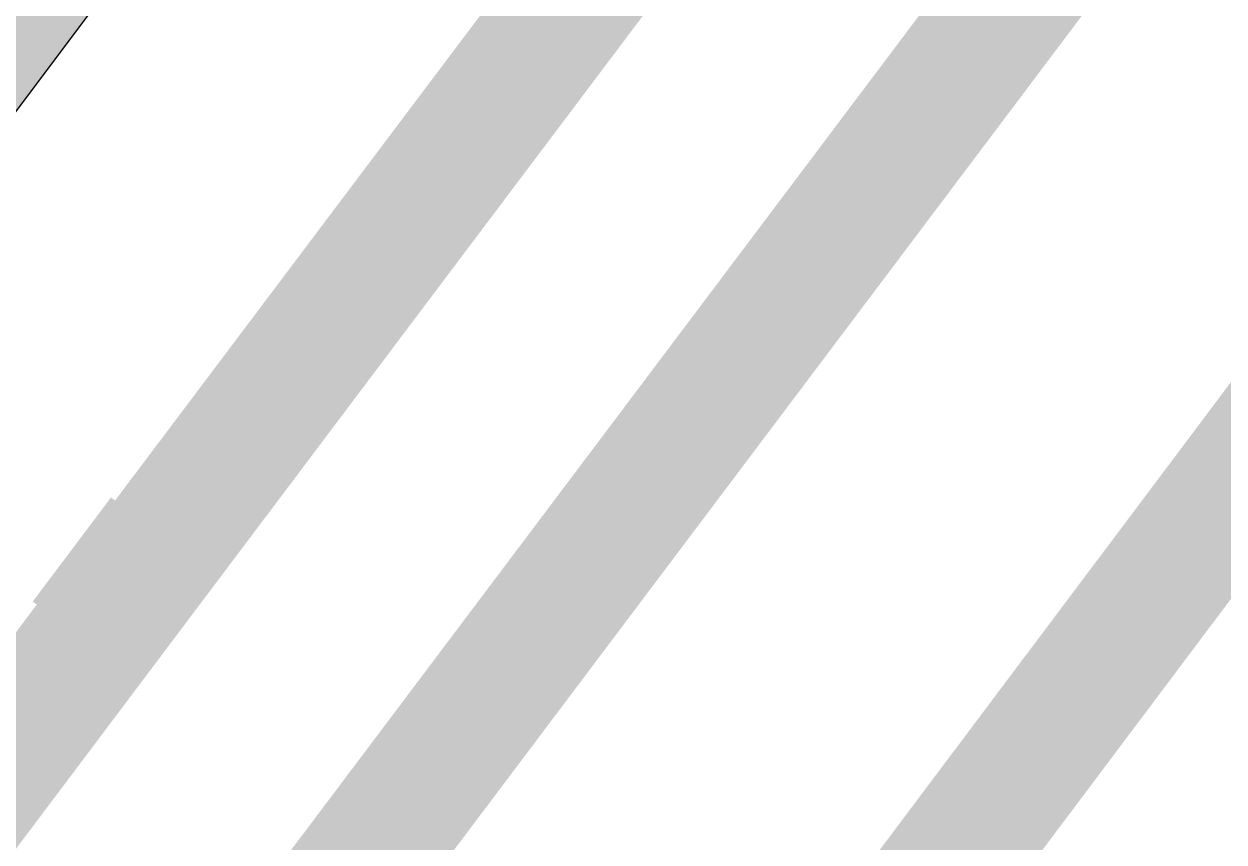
# Model space of a CAD drawing. Extents: x -111898 to 889894, y -2 to 1194865.
# Drawn here: x 532958 to 536644, y 904356 to 906871 of the extents above; entities that cross this region are included whole.
import ezdxf

# ---------------------------------------------------------------- set-up
doc = ezdxf.new("R2010")
doc.units = 0
doc.header["$LTSCALE"] = 10
doc.header["$MEASUREMENT"] = 0
doc.layers.add('0-WALL', color=252, linetype='Continuous')
doc.layers.add('Gps-ZF雨水', color=4, linetype='TG_Y')
doc.layers.add('GPS-ZF消防', color=1, linetype='TG_X', lineweight=60)
doc.layers.add('GPS-ZF给水', color=3, linetype='TG_J', lineweight=60)
doc.styles.add('TG_LINETYPE', font='SIMPLEX', dxfattribs={"width": 0.8, "height": 3.5, "bigfont": 'HZTXT'})
doc.linetypes.add('TG_J', pattern='A,2,-0.3,["J",TG_LINETYPE,S=0.1,R=0,X=-0.23,Y=-0.15],0', length=2.3)
doc.linetypes.add('TG_WX', pattern='A,3,-0.6,["WX",TG_LINETYPE,S=0.1,R=0,X=-0.52,Y=-0.15],0', length=3.6)
doc.linetypes.add('TG_X', pattern='A,5,-0.3,["X",TG_LINETYPE,S=0.1,R=0,X=-0.23,Y=-0.15],0', length=5.3)
doc.linetypes.add('TG_Y', pattern='A,2,-0.3,["Y",TG_LINETYPE,S=0.1,R=0,X=-0.25,Y=-0.15],0', length=2.3)

msp = doc.modelspace()

# ---------------------------------------------------------------- hatches: boundary and pattern name
at = {"layer": '0-WALL'}
h = msp.add_hatch(dxfattribs=at)
h.set_pattern_fill('草坪或沼泽', color=8, scale=400, angle=-0.20026)
h.set_pattern_definition([(359.79974, (-824318.4, 704905.5), (1605.5824, 1594.398), [240, -48, 64, -48, 240, -960]), (359.79974, (-824398.3, 704953.8), (1605.5824, 1594.398), [160, -120, 240, -120, 160, -800]), (359.79974, (-823836, 705591.9), (1605.5824, 1594.398), [200, -80, 200, -1120]), (359.79974, (-824634.9, 705914.7), (1605.5824, 1594.398), [80, -160, 80, -1280]), (89.79974, (-824474.9, 705914.1), (-1594.398, 1605.5824), [144, -1456]), (89.79974, (-823998.3, 704952.4), (-1594.398, 1605.5824), [160, -1440]), (89.79974, (-823596, 705591), (-1594.398, 1605.5824), [160, -1440]), (44.79974, (-823790.3, 704935.7), (5.5922, 1599.9902), [160, -2102.7417]), (134.79974, (-824206.3, 704937.2), (-1599.9902, 5.5922), [160, -2102.7417]), (63.23469, (-823838.3, 704943.9), (5.5922, 1599.99023), [160, -3417.7088]), (75.7635, (-823918.27, 704952.15), (5.59221, 1599.99023), [160, -6436.969]), (75.7635, (-823516.03, 705590.75), (5.59221, 1599.99023), [128, -6468.969]), (75.7635, (-824442.9, 705914), (5.59221, 1599.99023), [112, -6484.969]), (103.835987, (-824078.27, 704952.7), (5.59221, 1599.99023), [160, -6436.969]), (103.835987, (-823676.03, 705591.3), (5.59221, 1599.99023), [128, -6468.969]), (103.835987, (-824506.9, 705914.2), (5.59221, 1599.99023), [112, -6484.969]), (116.364795, (-824158.3, 704945), (5.5922, 1599.99023), [160, -3417.7069])])
edge = h.paths.add_edge_path()
edge.add_line((741503.08, 933538.38), (741712.87, 934018.57))
edge.add_line((741712.87, 934018.57), (745060.96, 941812.89))
edge.add_line((745060.96, 941812.89), (766890.86, 1001849.76))
edge.add_line((766890.86, 1001849.76), (760346.98, 1016169.02))
edge.add_line((760346.98, 1016169.02), (737579.78, 1026362.54))
edge.add_line((737579.78, 1026362.54), (720756.11, 1037729.77))
edge.add_line((720756.11, 1037729.77), (653654.65, 1067773.01))
edge.add_line((653654.65, 1067773.01), (467795.25, 820503.81))
edge.add_line((467795.25, 820503.81), (468143.58, 820404.89))
edge.add_line((468143.58, 820404.89), (647181.92, 1058601.18))
edge.add_line((647181.92, 1058601.18), (648464.56, 1058132.56))
edge.add_line((648464.56, 1058132.56), (650350.23, 1063296.8))
edge.add_line((650350.23, 1063296.8), (720796.15, 1037558.69))
edge.add_line((720796.15, 1037558.69), (718909.6, 1032395.07))
edge.add_line((718909.6, 1032395.07), (725484.49, 1029992.9))
edge.add_line((725484.49, 1029992.9), (726513.26, 1032808.65))
edge.add_line((726513.26, 1032808.65), (729331.07, 1031779.14))
edge.add_line((729331.07, 1031779.14), (728302.36, 1028963.46))
edge.add_line((728302.36, 1028963.46), (747084.56, 1022101.19))
edge.add_line((747084.56, 1022101.19), (755217.14, 1018452.95))
edge.add_arc((743028.5, 1006160.87), 17310.64, -14.619994, 45.242091, ccw=False)
edge.add_line((759778.64, 1001791.54), (760685.99, 1001458.08))
edge.add_line((760685.99, 1001458.08), (765094.65, 999847.31))
edge.add_line((765094.65, 999847.31), (740941.69, 933744.02))
edge.add_line((740941.69, 933744.02), (741503.08, 933538.38))

# ---------------------------------------------------------------- linework, layer by layer
msp.add_line((468143.58, 820404.89), (647181.92, 1058601.18), dxfattribs=at)
at = {"layer": 'GPS-ZF消防', "linetype": 'TG_WX', "ltscale": 0.1, "const_width": 400}
for points in [[(533277.78, 905125.93), (574887.86, 960447.41)], [(533105.42, 905255.45), (533277.78, 905125.93)], [(521827.7, 889892.62), (533277.78, 905125.93)]]:
    msp.add_lwpolyline(points, dxfattribs=at)
at = {"layer": 'GPS-ZF给水', "ltscale": 0.1, "const_width": 400}
msp.add_lwpolyline([(522880.62, 889507.93), (575941.83, 960062.32)], dxfattribs=at)
at = {"layer": 'Gps-ZF雨水', "ltscale": 0.1, "const_width": 400}
msp.add_lwpolyline([(535484.93, 903863.08), (537557.95, 906625.91)], dxfattribs=at)

doc.saveas('drawing.dxf')
